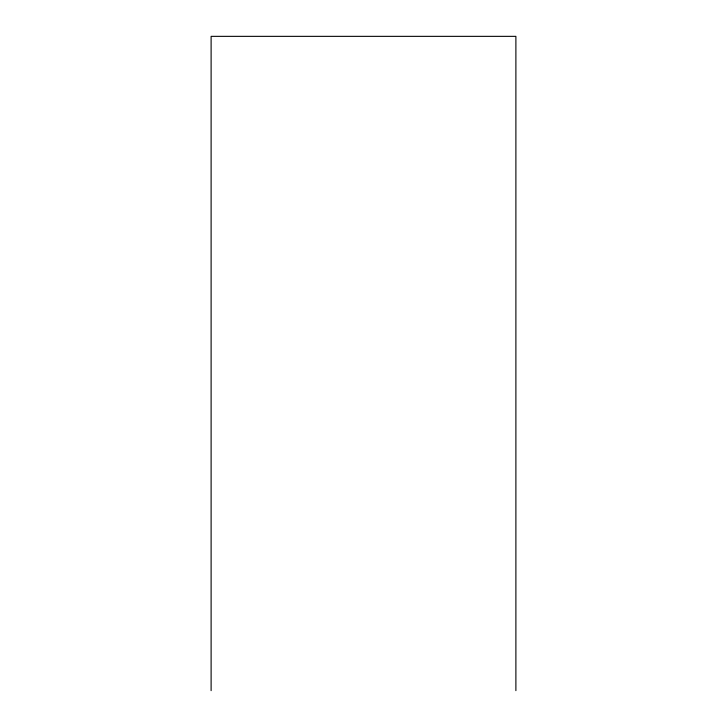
<?xml version="1.0" encoding="UTF-8"?>
<svg xmlns="http://www.w3.org/2000/svg" width="727" height="727" viewBox="0 0 727 727"><rect width="100%" height="100%" fill="white"/><g stroke="black" fill="none" stroke-linecap="round" stroke-linejoin="round"><path stroke-width="1.09" d="M515.888 690.65L515.888 36.35L211.112 36.35L211.112 690.65"/></g></svg>
